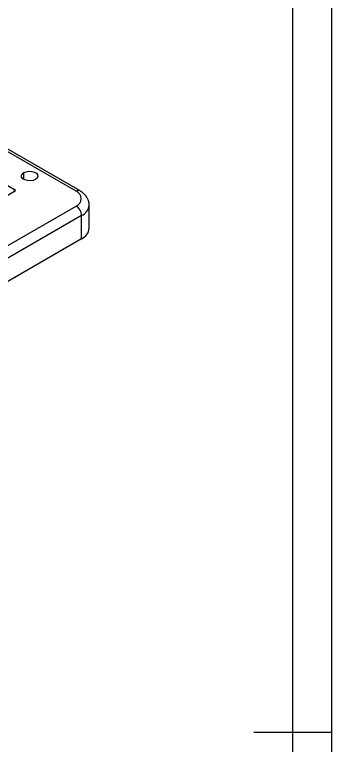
# Model space of a CAD drawing. Header units: millimetres. Extents: x 1167 to 2427, y 18 to 909.
# Drawn here: x 2304.3 to 2426.9, y 458 to 740.6 of the extents above; entities that cross this region are included whole.
import ezdxf

# ---------------------------------------------------------------- set-up
doc = ezdxf.new("R2010")
doc.units = ezdxf.units.MM
for name, color, linetype in [('1轮廓实线层', 7, 'Continuous'), ('2细线层', 4, 'Continuous'), ('图框层', 7, 'Continuous')]:
    doc.layers.add(name, color=color, linetype=linetype)

# ---------------------------------------------------------------- blocks, each defined once
blk = doc.blocks.new('ZwmFrameMain_A3^_^无分区图框^_^landscape')
at = {"layer": '1轮廓实线层'}
for p, q in [((390, 287), (390, 0)), ((395, 143.5), (385, 143.5))]:
    blk.add_line(p, q, dxfattribs=at)
at = {"layer": '2细线层'}
blk.add_line((395, 292), (395, -5), dxfattribs=at)

msp = doc.modelspace()

# ---------------------------------------------------------------- linework, layer by layer
at = {"color": 7, "linetype": 'Continuous', "lineweight": 25}
for p, q in [((2328.113, 672.298), (2282.193, 698.808)), ((2329.613, 672.447), (2283.693, 698.956)), ((2283.374, 685.063), (2304.304, 672.98)), ((2304.304, 672.164), (2268.525, 651.509)), ((2333.163, 658.009), (2333.163, 666.991)), ((2330.234, 662.909), (2271.615, 629.069)), ((2330.234, 653.927), (2330.234, 662.909)), ((2330.234, 653.927), (2262.777, 614.985))]:
    msp.add_line(p, q, dxfattribs=at)
at = {"color": 8, "linetype": 'Continuous', "lineweight": 25}
for p, q in [((2307.84, 676.899), (2307.84, 679.512)), ((2304.304, 672.164), (2304.304, 672.98)), ((2272.494, 634.475), (2328.113, 666.584))]:
    msp.add_line(p, q, dxfattribs=at)
at = {"color": 7, "linetype": 'Continuous', "lineweight": 25, "flags": 128}
for points in [[(2312.365, 676.899), (2311.455, 676.531), (2310.381, 676.365), (2309.274, 676.421), (2308.267, 676.692), (2307.481, 677.146), (2307.012, 677.727), (2306.915, 678.366), (2307.202, 678.986), (2307.84, 679.512)], [(2307.84, 679.512), (2308.75, 679.88), (2309.824, 680.046), (2310.931, 679.99), (2311.938, 679.719), (2312.724, 679.265), (2313.194, 678.683), (2313.29, 678.044), (2313.003, 677.425), (2312.365, 676.899)]]:
    msp.add_lwpolyline(points, dxfattribs=at)
at = {"color": 7, "linetype": 'Continuous', "lineweight": 25}
for centre, radius, start, end in [((2304.149, 672.572), 0.437, 290.78342, 69.21658), ((2327.028, 669.441), 3.056, 290.78342, 69.21658), ((2325.629, 662.7), 4.61, 2.60548, 57.39452), ((2328.159, 658.508), 5.029, 294.37466, 354.3052)]:
    msp.add_arc(centre, radius, start, end, dxfattribs=at)
at = {"color": 8, "linetype": 'Continuous', "lineweight": 25}
for centre, radius, start, end in [((2328.984, 671.154), 1.438, 64.04005, 127.25375), ((2328.255, 667.42), 4.926, 293.68649, 355.09411)]:
    msp.add_arc(centre, radius, start, end, dxfattribs=at)
at = {"color": 7, "linetype": 'Continuous', "lineweight": 25}
msp.add_open_spline([(2333.122, 667.006), (2333.129, 667.242), (2333.146, 667.906), (2332.831, 668.965), (2332.245, 670.114), (2331.395, 671.141), (2330.492, 671.909), (2329.847, 672.304), (2329.613, 672.447)], degree=3, knots=[0, 0, 0, 0, 0.1047587, 0.2955746, 0.4848915, 0.6792625, 0.8836351, 1, 1, 1, 1], dxfattribs=at)

# ---------------------------------------------------------------- block references
at = {"layer": '图框层', "xscale": 3, "yscale": 3, "zscale": 3}
msp.add_blockref('ZwmFrameMain_A3^_^无分区图框^_^landscape', (1241.873, 32.509), dxfattribs=at)

doc.saveas('drawing.dxf')
